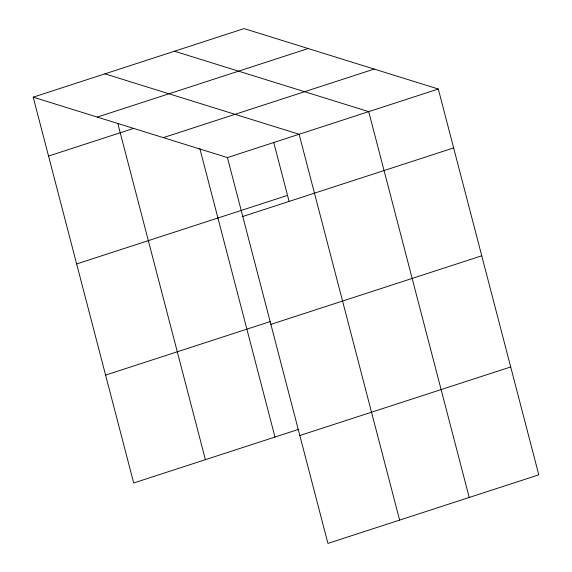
<?xml version="1.0" encoding="UTF-8"?>
<svg xmlns="http://www.w3.org/2000/svg" width="572" height="572" viewBox="0 0 572 572"><rect width="100%" height="100%" fill="white"/><g stroke="black" fill="none" stroke-linecap="round" stroke-linejoin="round"><path stroke-width="0.86" d="M33.197 97.161L244.072 28.6L438.302 89.017L538.803 474.839L327.928 543.4L227.427 157.579L33.197 97.161L133.698 482.982L298.748 429.322M97.297 117.096L308.172 48.534M48.541 156.063L133.819 128.343M163.335 137.637L374.21 69.076M227.427 157.579L438.302 89.017M76.641 263.949L287.523 195.388M242.771 216.481L453.646 147.919M105.598 375.103L270.649 321.435M270.871 324.367L481.746 255.806M299.821 435.514L510.696 366.959M174.489 51.223L368.711 111.64L469.212 497.461M104.898 73.852L299.12 134.27L399.621 520.091M273.695 142.299L289.082 201.373M199.864 148.656L274.982 437.051M117.796 123.366L205.398 459.673"/></g></svg>
